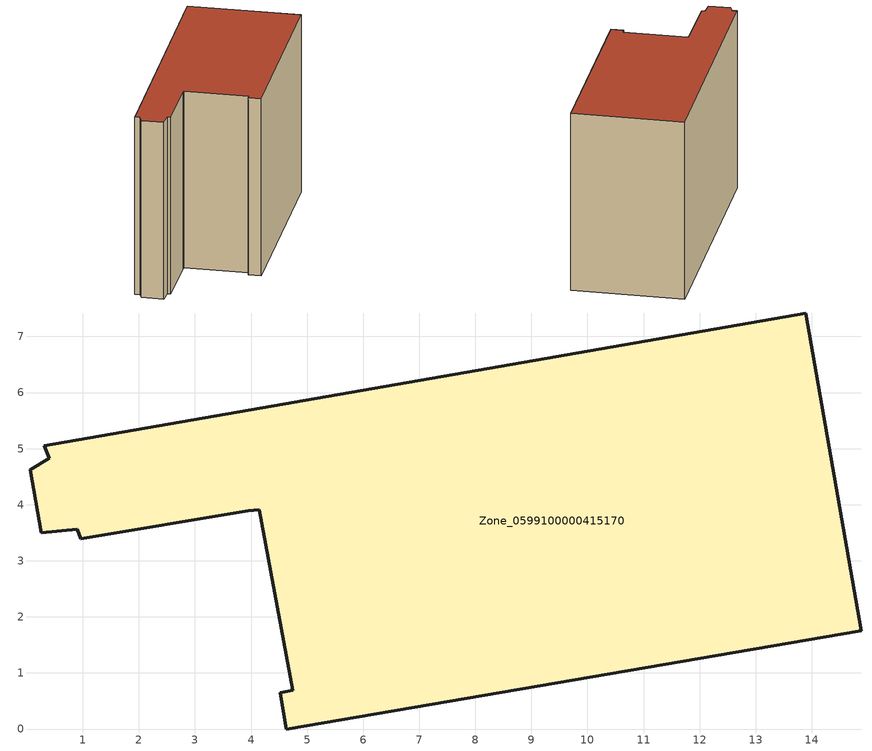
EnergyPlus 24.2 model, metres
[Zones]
Zone_0599100000415170
 floor ground (C_G): 4.74,0.69 4.15,3.91 3.95,3.89 0.96,3.4 0.9,3.56 0.26,3.5 0.07,4.62 0.4,4.83 0.31,5.05 13.89,7.42 14.88,1.75 4.63,0 4.52,0.64 z0.39
 wall outside (C_F): 4.63,0 14.88,1.75 13.89,7.42 0.31,5.05 0.4,4.83 0.07,4.62 0.26,3.5 0.9,3.56 0.96,3.4 3.95,3.89 4.15,3.91 4.74,0.69 4.52,0.64 4.63,0 z0.39:9.95
 roof outside (C_R): 4.15,3.91 4.74,0.69 4.52,0.64 4.63,0 14.88,1.75 13.89,7.42 0.31,5.05 0.4,4.83 0.07,4.62 0.26,3.5 0.9,3.56 0.96,3.4 3.95,3.89 z9.95
[BUILDING]
Pand.0599100000415170: North Axis=0; Terrain=City; Loads Convergence Tolerance Value=0.04; Temperature Convergence Tolerance Value=0.4; Solar Distribution=FullExterior; Maximum Number of Warmup Days=25; Minimum Number of Warmup Days=1
[Site:Location]
Rotterdam.The.Hague.AP_ZH_NLD Design_Conditions: Latitude=51.96; Longitude=4.45; Time Zone=1; Elevation=-4.5
[SITE:GROUNDTEMPERATURE:BUILDINGSURFACE]
18, 18, 18, 18, 18, 18, 18, 18, 18, 18, 18, 18
[MATERIAL] Thermal Absorptance=0.9; Solar Absorptance=0.7; Visible Absorptance=0.7
Name | Roughness | Thickness | Conductivity | Density | Specific Heat
G.TI.1992-2005 | MediumSmooth | 0.15 | 0.06 | 540 | 1210
F.TI.1992-2005 | Rough | 0.3 | 0.12 | 1920 | 840
R.TI.1992-2005 | MediumRough | 0.2 | 0.08 | 1500 | 1000
[CONSTRUCTION]
C_G: G.TI.1992-2005
C_F: F.TI.1992-2005
C_R: R.TI.1992-2005
[ZONE]
Zone_0599100000415170: Type=1; Multiplier=1; Ceiling Height=Autocalculate; Volume=Autocalculate; Floor Area=autocalculate; Part of Total Floor Area=Yes
[ZONEINFILTRATION:DESIGNFLOWRATE]
Infil_Zone_0599100000415170: Zone or ZoneList or Space or SpaceList=Zone_0599100000415170; Schedule=AlwaysOn; Design Flow Rate Calculation Method=Flow/Area; Flow Rate per Floor Area=0.0015; Constant Term Coefficient=1; Temperature Term Coefficient=0; Velocity Term Coefficient=0; Velocity Squared Term Coefficient=0
[HVACTEMPLATE:ZONE:IDEALLOADSAIRSYSTEM]
Zone_0599100000415170: Maximum Heating Supply Air Temperature=50; Minimum Cooling Supply Air Temperature=13; Maximum Heating Supply Air Humidity Ratio=0.0156; Minimum Cooling Supply Air Humidity Ratio=0.0077; Heating Limit=NoLimit; Cooling Limit=NoLimit; Dehumidification Control Type=ConstantSensibleHeatRatio; Cooling Sensible Heat Ratio=0.7; Dehumidification Setpoint=60; Humidification Control Type=None; Humidification Setpoint=30; Outdoor Air Method=None; Outdoor Air Flow Rate per Person=0.00944; Outdoor Air Flow Rate per Zone Floor Area=0; Outdoor Air Flow Rate per Zone=0; Demand Controlled Ventilation Type=None; Outdoor Air Economizer Type=NoEconomizer; Heat Recovery Type=None; Sensible Heat Recovery Effectiveness=0.7; Latent Heat Recovery Effectiveness=0.65
[ZONECONTROL:THERMOSTAT]
ThermostatControl_Zone_0599100000415170: Zone or ZoneList=Zone_0599100000415170; Control Type Schedule=DualSetpointControlType; Control 1=Thermostat_Zone_0599100000415170; Temperature Difference Between Cutout And Setpoint=0
[THERMOSTATSETPOINT:DUALSETPOINT]
Thermostat_Zone_0599100000415170: Heating Setpoint Temperature Schedule=HeatingSetpoint_Zone_0599100000415170; Cooling Setpoint Temperature Schedule=CoolingSetpoint_Zone_0599100000415170
[SCHEDULE:COMPACT]
HeatingSetpoint_Zone_0599100000415170: Through: 12/31, For: AllDays, Until: 24:00, 21
CoolingSetpoint_Zone_0599100000415170: Through: 12/31, For: AllDays, Until: 24:00, 24
DualSetpointControlType: Through: 12/31, For: AllDays, Until: 24:00, 4
AlwaysOn: Through: 12/31, For: AllDays, Until: 24:00, 1
